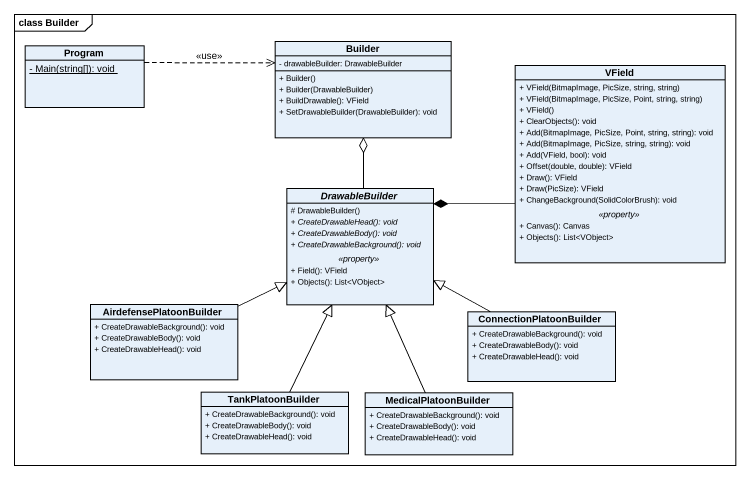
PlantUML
@startuml
mainframe class Builder
hide circle
hide empty members
skinparam classAttributeIconSize 0
class Program {
  {static} - Main(string[]): void
}
class Builder {
  - drawableBuilder: DrawableBuilder
  + Builder()
  + Builder(DrawableBuilder)
  + BuildDrawable(): VField
  + SetDrawableBuilder(DrawableBuilder): void
}
class VField {
  + VField(BitmapImage, PicSize, string, string)
  + VField(BitmapImage, PicSize, Point, string, string)
  + VField()
  + ClearObjects(): void
  + Add(BitmapImage, PicSize, Point, string, string): void
  + Add(BitmapImage, PicSize, string, string): void
  + Add(VField, bool): void
  + Offset(double, double): VField
  + Draw(): VField
  + Draw(PicSize): VField
  + ChangeBackground(SolidColorBrush): void
  .. <<property>> ..
  + Canvas(): Canvas
  + Objects(): List<VObject>
}
abstract class DrawableBuilder {
  # DrawableBuilder()
  {abstract} + CreateDrawableHead(): void
  {abstract} + CreateDrawableBody(): void
  {abstract} + CreateDrawableBackground(): void
  .. <<property>> ..
  + Field(): VField
  + Objects(): List<VObject>
}
class AirdefensePlatoonBuilder {
  + CreateDrawableBackground(): void
  + CreateDrawableBody(): void
  + CreateDrawableHead(): void
}
class ConnectionPlatoonBuilder {
  + CreateDrawableBackground(): void
  + CreateDrawableBody(): void
  + CreateDrawableHead(): void
}
class TankPlatoonBuilder {
  + CreateDrawableBackground(): void
  + CreateDrawableBody(): void
  + CreateDrawableHead(): void
}
class MedicalPlatoonBuilder {
  + CreateDrawableBackground(): void
  + CreateDrawableBody(): void
  + CreateDrawableHead(): void
}
Program .right.> Builder : <<use>>
VField -left-* DrawableBuilder
DrawableBuilder -up-o Builder
AirdefensePlatoonBuilder -right-|> DrawableBuilder
ConnectionPlatoonBuilder -left-|> DrawableBuilder
TankPlatoonBuilder -up-|> DrawableBuilder
MedicalPlatoonBuilder -up-|> DrawableBuilder
@enduml
